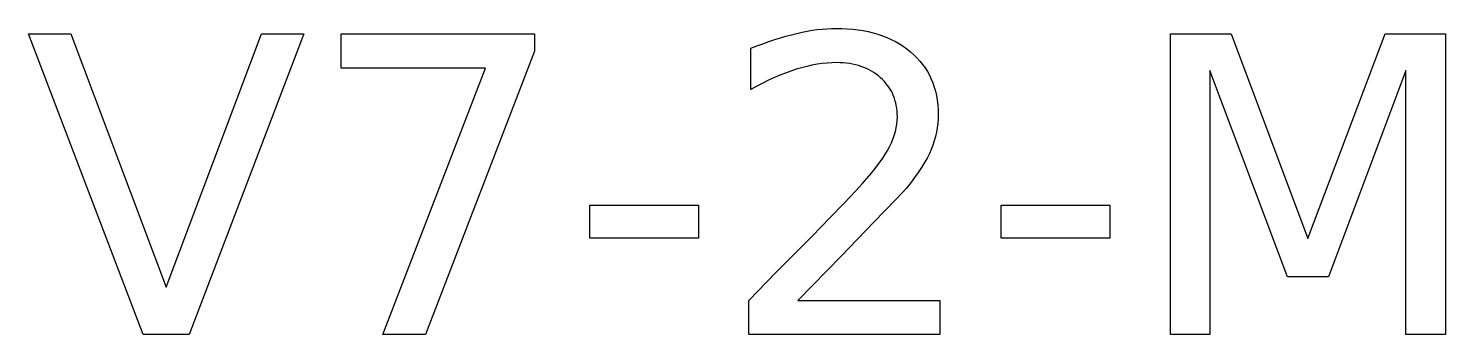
# Model space of a CAD drawing. Header units: millimetres. Extents: x -4.63 to 4.63, y -1 to 1.
import ezdxf

# ---------------------------------------------------------------- set-up
doc = ezdxf.new("R2010")
doc.units = ezdxf.units.MM
doc.layers.add('LASER_MARK', color=7, linetype='Continuous')

msp = doc.modelspace()

# ---------------------------------------------------------------- linework, layer by layer
at = {"layer": 'LASER_MARK'}
for points in [[(-3.878947, -1), (-4.628947, 0.964474), (-4.351316, 0.964474), (-3.728948, -0.689474), (-3.105263, 0.964474), (-2.828948, 0.964474), (-3.577631, -1)], [(-2.585527, 0.964474), (-1.322368, 0.964474), (-1.322368, 0.851316), (-2.035526, -1), (-2.313158, -1), (-1.642105, 0.740789), (-2.585527, 0.740789)], [(0.397368, -0.776316), (1.325, -0.776316), (1.325, -1), (0.077631, -1), (0.077631, -0.776316), (0.256414, -0.592928), (0.490132, -0.355921), (0.608594, -0.235732), (0.702796, -0.13898), (0.772738, -0.065666), (0.798612, -0.037798), (0.818421, -0.015789), (0.849127, 0.019377), (0.877426, 0.053166), (0.903321, 0.085578), (0.92681, 0.116612), (0.947892, 0.146269), (0.966571, 0.174548), (0.982844, 0.201449), (0.99671, 0.226974), (1.008584, 0.251758), (1.018874, 0.276439), (1.02758, 0.301018), (1.034704, 0.325493), (1.040244, 0.349866), (1.044202, 0.374137), (1.046577, 0.398304), (1.047369, 0.422368), (1.04694, 0.441715), (1.045652, 0.460609), (1.043506, 0.47905), (1.040502, 0.497039), (1.036639, 0.514576), (1.031919, 0.531661), (1.026339, 0.548294), (1.019902, 0.564474), (1.012606, 0.580201), (1.00445, 0.595477), (0.995439, 0.6103), (0.985568, 0.624671), (0.974838, 0.63859), (0.96325, 0.652056), (0.950805, 0.66507), (0.9375, 0.677632), (0.923507, 0.689582), (0.908995, 0.700761), (0.893963, 0.711169), (0.878413, 0.720806), (0.862344, 0.729672), (0.845754, 0.737767), (0.828647, 0.745091), (0.81102, 0.751645), (0.792873, 0.757427), (0.774209, 0.762438), (0.755025, 0.766679), (0.735321, 0.770148), (0.715098, 0.772846), (0.694357, 0.774774), (0.673096, 0.77593), (0.651315, 0.776316), (0.61985, 0.775637), (0.587953, 0.773602), (0.555623, 0.77021), (0.522862, 0.765461), (0.489669, 0.759354), (0.456044, 0.751891), (0.421988, 0.743072), (0.3875, 0.732895), (0.352498, 0.72134), (0.316899, 0.708388), (0.280705, 0.694038), (0.243914, 0.678289), (0.206527, 0.661143), (0.168545, 0.642599), (0.129964, 0.622656), (0.09079, 0.601316), (0.09079, 0.869737), (0.130592, 0.885362), (0.169736, 0.9), (0.208223, 0.913651), (0.246053, 0.926316), (0.283224, 0.937993), (0.319737, 0.948684), (0.355592, 0.958388), (0.39079, 0.967105), (0.425288, 0.974815), (0.459046, 0.981497), (0.492065, 0.98715), (0.524342, 0.991776), (0.55588, 0.995374), (0.586678, 0.997944), (0.616735, 0.999486), (0.646053, 1), (0.683727, 0.999404), (0.720436, 0.997615), (0.756178, 0.994634), (0.790954, 0.990461), (0.824764, 0.985095), (0.857607, 0.978536), (0.889483, 0.970785), (0.920395, 0.961842), (0.95034, 0.951706), (0.979318, 0.940378), (1.00733, 0.927858), (1.034375, 0.914145), (1.060455, 0.899239), (1.085567, 0.883141), (1.109714, 0.865851), (1.132894, 0.847368), (1.154883, 0.827889), (1.175453, 0.807607), (1.194604, 0.786523), (1.212336, 0.764638), (1.22865, 0.741951), (1.243545, 0.718462), (1.257021, 0.694171), (1.269078, 0.669079), (1.279719, 0.643185), (1.28894, 0.616488), (1.296742, 0.588991), (1.303124, 0.560691), (1.30809, 0.531589), (1.311637, 0.501686), (1.313765, 0.470981), (1.314474, 0.439474), (1.313765, 0.409406), (1.311637, 0.379729), (1.30809, 0.350442), (1.303124, 0.321546), (1.296742, 0.293041), (1.28894, 0.264926), (1.279719, 0.237202), (1.269078, 0.209868), (1.256569, 0.182124), (1.241735, 0.153166), (1.224578, 0.122995), (1.205098, 0.091612), (1.183295, 0.059015), (1.15917, 0.025206), (1.13272, -0.009817), (1.103948, -0.046053), (1.078537, -0.074137), (1.035198, -0.12023), (0.894737, -0.266447), (0.682237, -0.485033)], [(2.831578, 0.964474), (3.227632, 0.964474), (3.728947, -0.372368), (4.232894, 0.964474), (4.628948, 0.964474), (4.628948, -1), (4.369737, -1), (4.369737, 0.725), (3.863158, -0.622368), (3.596052, -0.622368), (3.089474, 0.725), (3.089474, -1), (2.831578, -1)], [(-0.960527, -0.153947), (-0.251316, -0.153947), (-0.251316, -0.369737), (-0.960527, -0.369737)], [(1.726316, -0.153947), (2.435526, -0.153947), (2.435526, -0.369737), (1.726316, -0.369737)]]:
    msp.add_lwpolyline(points, close=True, dxfattribs=at)

doc.saveas('drawing.dxf')
